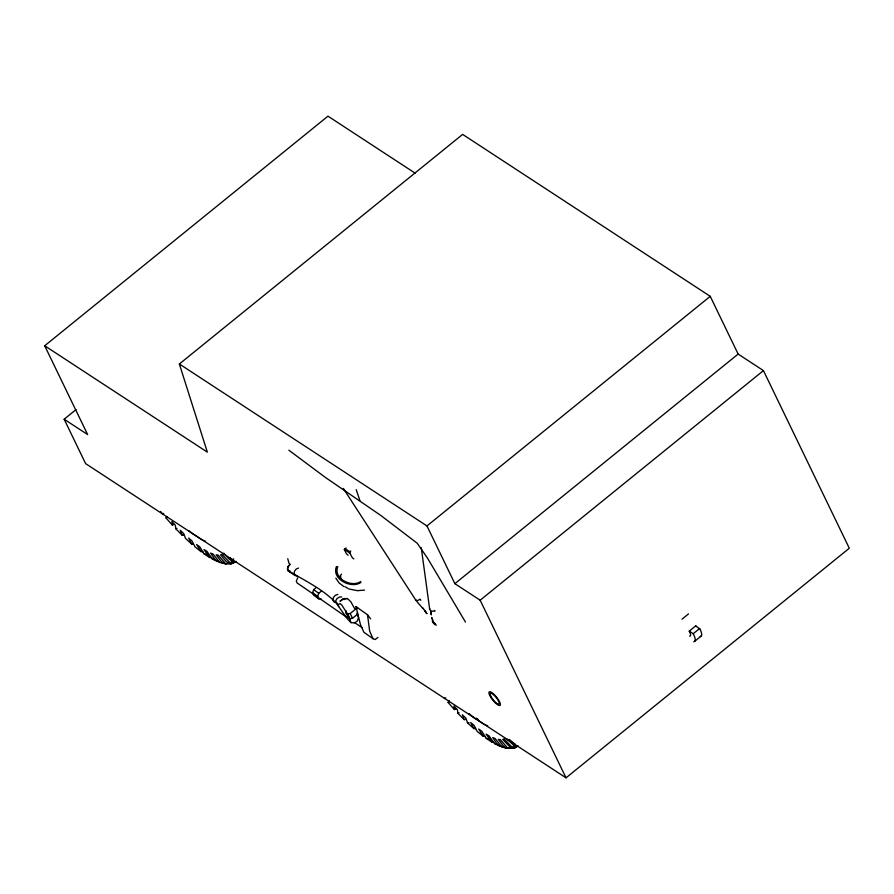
<?xml version="1.0" encoding="UTF-8"?>
<svg xmlns="http://www.w3.org/2000/svg" width="894" height="894" viewBox="0 0 894 894"><rect width="100%" height="100%" fill="white"/><g stroke="black" fill="none" stroke-linecap="round" stroke-linejoin="round"><path stroke-width="1.34" d="M435.233 623.632L433.232 622.984M357.801 613.977L352.504 618.268L350.001 618.715L348.291 617.598L346 612.848L346.313 610.96M356.862 613.206L358.505 617.676L357.332 621.006L354.482 622.906L351.04 622.66L348.794 616.927M336.446 566.528C331.305 579.089 351.107 589.023 360.885 582.508M337.831 566.505C332.736 578.407 351.61 587.995 360.74 581.491M321.192 598.969L318.722 598.835L313.682 595.18L312.609 592.7L313.682 589.638L315.548 588.129M318.722 598.835L317.661 596.354L318.733 593.292L321.527 591.035M233.725 558.806L233.11 560.136L229.859 557.744M166.697 516.453L166.049 518.006L172.296 525.046L173.57 524.644M515.357 744.389L509.289 739.483M449.09 700.572L448.14 702.516L454.387 709.545L455.661 709.154L455.057 708.506M297.736 577.68L296.305 581.245L297.043 582.922L314.744 595.046M340.145 575.859L341.542 574.138M232.25 561.343L230.149 562.907L222.014 554.392L220.594 554.895L225.623 560.907L228.719 563.41L231.278 563.857L234.876 561.734L232.25 561.343L228.998 558.951L223.668 553.174M512.24 747.418L514.799 747.865L516.967 746.244L514.341 745.853L512.24 747.418L504.115 738.902L502.685 739.405L510.809 747.92L513.368 748.367L515.603 747.06M289.712 564.784L288.114 566.74L287.656 569.042L288.505 570.819C305.804 581.301 324.69 589.917 338.379 605.439M348.168 555.163A7.845 5.733 -56.8 0 1 346.023 552.973L344.313 549.441L346.034 547.944M234.72 561.935L232.708 563.354L230.149 562.907M76.046 409.586L64.156 419.219L87.634 434.573L44.7 345.766L327.975 116.164L415.107 173.145M44.7 345.766L207.341 452.14L179.359 363.992L462.645 134.391L710.238 296.339L738.142 354.069L763.431 370.608L849.3 548.234L566.025 777.836L85.623 463.628L64.156 419.219M179.359 363.992L426.963 525.94L710.238 296.339M346 612.848L347.699 613.966L350.213 613.519L357.622 607.518M377.961 637.355L375.312 639.501L373.033 638.741L363.836 632.203L360.45 624.582L355.946 606.579L367.512 614.759L370.608 618.849M426.963 525.94L454.867 583.67L738.142 354.069M454.867 583.67L480.156 600.209L763.431 370.608M682.01 619.196L688.492 613.932M689.71 636.226A10.437 2.861 51 0 0 689.62 631.834L689.24 631.13L695.722 625.867L700.08 629.175A17.388 4.772 51 0 1 700.237 636.506M689.24 631.13L693.208 633.723L699.7 628.471M694.861 641.166L701.354 635.913M433.858 623.252L435.244 624.168M353.856 558.884A7.845 5.733 -56.8 0 1 351.711 556.694L349.99 553.151L349.867 551.754L350.772 551.039M160.54 511.424L162.686 514.039L163.736 513.391M166.049 518.006L167.089 517.358M444.251 697.912L444.776 698.538L445.827 697.89M448.14 702.516L449.179 701.868M232.708 563.354L236.061 561.41M514.799 747.865L518.151 745.909M298.54 568.07L296.26 568.986L294.539 571.087L294.048 573.557L294.964 575.468L296.953 576.071M337.887 594.398L335.384 595.259L333.484 597.337L332.892 599.863L333.853 601.852L335.999 602.545M172.296 525.046L171.905 521.582L175.358 525.281L175.76 528.745L177.023 528.354M454.387 709.545L453.996 706.092L457.449 709.791L457.851 713.256L459.114 712.853M228.719 563.41L225.612 563.656L218.147 555.085L216.192 554.861L220.773 560.907L223.656 563.432L226.104 563.89L221.935 562.784M231.278 563.857L225.612 563.656M510.809 747.92L507.703 748.155L500.238 739.584L498.282 739.372L502.864 745.417L505.747 747.943L508.194 748.39L501.735 746.87L495.131 738.522L492.717 737.584L496.718 743.484L499.31 745.931L501.176 746.177M513.368 748.367L507.703 748.155M364.528 590.096L357.388 590.677L348.761 588.945M346.481 598.689L347.397 598.544L350.761 601.662L354.605 608.535M175.76 528.745L182.063 535.137L183.561 534.97L182.957 534.388M457.851 713.256L464.154 719.636L465.651 719.48M464.154 719.636L462.388 714.798L465.841 718.106L467.607 722.955L469.104 722.799M341.754 596.935L339.295 597.091L336.937 598.678L335.574 601.081L337.597 603.886L338.625 604.456L339.943 603.528L341.787 605.003L347.151 613.519M431.903 617.866L431.78 617.486M347.397 598.544L343.285 598.622L339.988 601.271L342.838 599.371L345.006 599.438M182.063 535.137L180.297 530.287L183.751 533.606L185.516 538.456L191.741 544.1L193.462 544.133M467.607 722.955L473.831 728.599L475.552 728.644L474.971 728.141M191.741 544.1L188.634 538.032L191.964 540.87L195.082 546.938L201.005 551.609L202.938 551.822M201.005 551.609L196.624 544.547L199.742 546.804L204.134 553.878L206.067 554.079M473.831 728.599L470.725 722.542L474.066 725.369L477.172 731.437L483.095 736.12L485.029 736.321M483.095 736.12L478.715 729.046L481.832 731.303L486.224 738.377L488.158 738.589M223.656 563.432L219.633 562.371L213.04 554.023L210.615 553.084L214.627 558.973L217.22 561.432L219.511 561.845L217.141 560.773M505.747 747.943L501.735 746.87M204.134 553.878L209.587 557.443L211.722 557.778L211.219 557.487M209.587 557.443L204.033 549.609L206.849 551.229L212.403 559.074L215.119 559.733M486.224 738.377L491.689 741.953L493.812 742.288L493.309 741.986M491.689 741.953L486.124 734.119L488.94 735.74L494.505 743.573L496.628 743.909M288.505 570.819L290.36 571.389M287.756 558.739L289.019 563.321L290.181 564.293L287.902 566.662L287.41 569.143L288.337 571.054L290.315 571.657M217.22 561.432L212.403 559.074M499.31 745.931L494.505 743.573M435.099 624.604L434.473 624.101M436.406 625.174L434.506 624.124M345.073 586.732L347.844 588.386M345.129 548.659L349.867 551.754M344.313 549.441L349.99 553.151M288.337 571.054L294.964 575.468M354.404 622.47L361.992 627.588M465.483 622.09L427.41 557.99L417.23 543.25L380.989 515.581L325.304 477.374L288.84 450.185M346.827 617.363L316.968 596.656M476.58 718.698L477.966 719.692M476.357 718.24L478.268 719.603M474.122 717.793L483.699 724.062A56.467 15.511 51 0 0 487.677 725.794M343.877 586.553L339.117 582.966L335.82 578.161M313.682 589.638L318.733 593.292M312.609 592.7L317.661 596.354M514.341 745.853L506.652 738.846M434.942 624.314L432.774 621.688M351.04 622.66L347.364 618.86L337.228 604.5M432.182 618.693L433.646 622.269L432.215 620.782L434.339 623.867M417.017 601.751L423.108 608.725M355.946 606.579L357.756 608.646M424.996 611.161L426.863 613.664L423.03 608.088M420.828 600.276L419.99 599.148A3.129 1.05 -33.1 0 1 417.017 600.69A3.129 1.05 -33.1 0 1 416.09 599.896M426.65 613.396L424.829 610.58M343.341 488.437L416.079 600.544M695.722 625.867L696.113 626.571M693.208 633.723L693.599 634.427A17.388 4.772 51 0 1 693.744 641.758M480.156 600.209L566.025 777.836M350.213 613.519L352.504 618.268M347.699 613.966L350.001 618.715M337.843 604.657L338.804 606.646M373.033 638.741L369.658 631.119L367.512 614.759M430.852 612.345L431.299 613.642L430.606 611.619M356.214 489.644L359.891 500.584M431.992 618.134L432.45 619.52M434.976 611.183L434.786 610.479A3.129 2.738 -7.9 0 1 429.612 608.423M430.986 612.915L431.266 614.212L430.874 612.234M431.087 613.53L431.299 614.893M421.264 547.687L429.668 609.138M340.58 576.116L340.837 578.116M205.575 541.295A56.467 15.511 51 0 1 201.608 539.563L192.02 533.282A56.467 15.511 51 0 1 188.947 530.824M474.222 717.86A56.467 15.511 51 0 1 469.026 713.602M489.7 695.376A8.694 2.391 51 0 0 499.701 705.545A8.694 2.391 51 0 0 494.594 694.962A8.694 2.391 51 0 0 489.7 695.376M490.694 696.024A6.951 1.911 51 0 0 498.696 704.159A6.951 1.911 51 0 0 494.606 695.7A6.951 1.911 51 0 0 490.694 696.024"/></g></svg>
